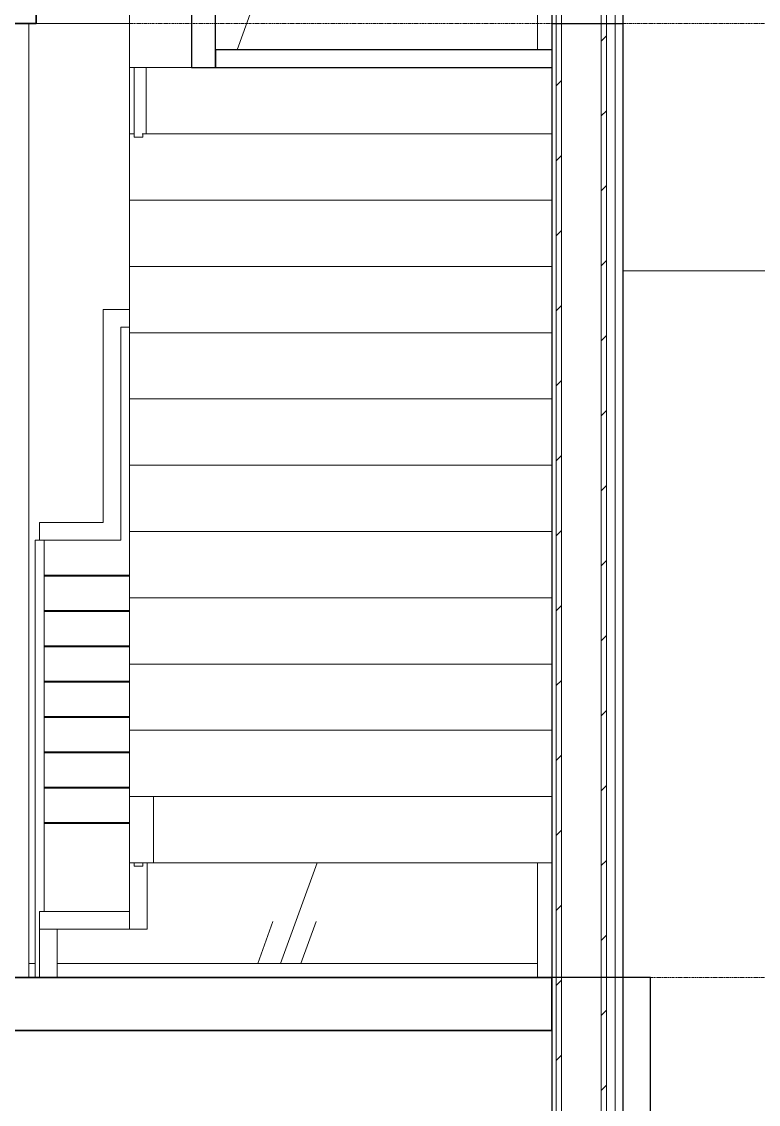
# Model space of a CAD drawing. Header units: millimetres. Extents: x -22400 to 100951, y -3625 to 17206.
# Drawn here: x 62006 to 64091, y -359 to 2705 of the extents above; entities that cross this region are included whole.
import ezdxf

# ---------------------------------------------------------------- set-up
doc = ezdxf.new("R2010")
doc.units = ezdxf.units.MM
doc.linetypes.add('Dash - Tight', pattern=[4.5, 3, -1.5])
doc.linetypes.add('Grid Line', pattern=[22.225, 12.7, -3.175, 3.175, -3.175])
for name, color, linetype, lineweight in [('A-FLOR', 192, 'Continuous', 9), ('A-FLOR-HRAL', 11, 'Continuous', 9), ('A-FLOR-LEVL', 51, 'Continuous', 9), ('A-GLAZ-CURT', 52, 'Continuous', 9), ('A-GLAZ-CWMG', 51, 'Continuous', 9), ('A-WALL', 113, 'Continuous', 9), ('A-WALL-PATT', 111, 'Continuous', 9), ('S-GRID', 1, 'Continuous', 9), ('S-STRS', 31, 'Continuous', 9)]:
    doc.layers.add(name, color=color, linetype=linetype, lineweight=lineweight)
pattern_1 = [(45, (53724.09, 1850), (-106.066, 106.066), [])]

# ---------------------------------------------------------------- blocks, each defined once
blk = doc.blocks.new('Rectangular Mullion - 64 x 128 rectangular-459666-Longitudinal Section')
at = {"layer": 'A-GLAZ-CWMG'}
for p, q in [((13021.9, 3000), (13021.9, 2625)), ((13021.9, 325), (13021.9, 0))]:
    blk.add_line(p, q, dxfattribs=at)
blk = doc.blocks.new('System Panel - Glazed-1073509-Longitudinal Section')
at = {"layer": 'A-GLAZ-CURT'}
h = blk.add_hatch(dxfattribs=at)
h.set_pattern_fill('FP_20', color=256, style=0, pattern_type=2)
h.set_pattern_definition([(70, (12309.9, 2010), (-973.9, 248.05), [800, -2500]), (70, (12301.9, 1810), (-973.9, 248.05), [1200, -2100]), (70, (12431.9, 2010), (-973.9, 248.05), [800, -2500])])
h.paths.add_polyline_path([(11581.9, 40), (11600.2, 40), (11600.2, 1237.5), (11612.7, 1237.5), (11612.7, 1287.5), (11792.6, 1287.5), (11792.6, 1890.8), (11867.2, 1890.8), (11866.1, 2700), (11581.9, 2700), (11581.9, 500.9)], flags=0)
h.paths.add_polyline_path([(11905.1, 40), (13021.9, 40), (13021.9, 325), (11917.2, 325), (11917.2, 137.5), (11662.7, 137.5), (11662.7, 40), (11880.1, 40)], flags=0)
h.paths.add_polyline_path([(11867.2, 187.5), (11867.2, 435.9), (11625.2, 435.9), (11625.2, 187.5)], flags=0)
h.paths.add_polyline_path([(11625.2, 439.1), (11867.2, 439.1), (11867.2, 535.9), (11625.2, 535.9), (11625.2, 500.9)], flags=0)
h.paths.add_polyline_path([(11625.2, 539.1), (11867.2, 539.1), (11867.2, 635.9), (11625.2, 635.9), (11625.2, 580)], flags=0)
h.paths.add_polyline_path([(11625.2, 639.1), (11867.2, 639.1), (11867.2, 735.9), (11625.2, 735.9), (11625.2, 659.2)], flags=0)
h.paths.add_polyline_path([(11625.2, 739.1), (11867.2, 739.1), (11867.2, 835.9), (11625.2, 835.9), (11625.2, 817.6)], flags=0)
h.paths.add_polyline_path([(11658.1, 839.1), (11867.2, 839.1), (11867.2, 935.9), (11625.2, 935.9), (11625.2, 839.1)], flags=0)
h.paths.add_polyline_path([(11796.7, 939.1), (11867.2, 939.1), (11867.2, 1035.9), (11625.2, 1035.9), (11625.2, 939.1), (11658.1, 939.1)], flags=0)
h.paths.add_polyline_path([(11867.2, 1039.1), (11867.2, 1135.9), (11625.2, 1135.9), (11625.2, 1039.1), (11796.7, 1039.1)], flags=0)
h.paths.add_polyline_path([(11658.1, 1139.1), (11867.2, 1139.1), (11866.1, 1840.8), (11842.6, 1840.8), (11842.6, 1237.5), (11625.2, 1237.5), (11625.2, 1139.1)], flags=0)
h.paths.add_polyline_path([(13021.9, 2625), (13021.9, 2980), (11917.6, 2980), (11917.6, 2812.5), (12110.7, 2812.5), (12110.7, 2625)], flags=0)
h.paths.add_polyline_path([(11867.2, 2812.5), (11867.6, 2812.5), (11867.2, 2876.6)], flags=0)
blk = doc.blocks.new('Rectangular Mullion - 64 x 128 rectangular-V32-Longitudinal Section')
at = {"layer": 'A-GLAZ-CWMG'}
for p, q in [((11581.9, 0), (11581.9, 40)), ((11600.2, 40), (11581.9, 40)), ((13021.9, 40), (11662.7, 40)), ((13021.9, 40), (13021.9, 0))]:
    blk.add_line(p, q, dxfattribs=at)
blk = doc.blocks.new('Rectangular Mullion - 64 x 128 rectangular-462995-Longitudinal Section')
at = {"layer": 'A-GLAZ-CWMG'}
for p, q in [((11541.9, 2700), (11541.9, 0)), ((11581.9, 0), (11581.9, 2700))]:
    blk.add_line(p, q, dxfattribs=at)
blk = doc.blocks.new('Railing - 25mm-669454-Longitudinal Section')
at = {"layer": 'A-FLOR-HRAL'}
for p, q in [((11880.1, 2812.5), (11880.1, 4050)), ((11905.1, 4050), (11905.1, 2812.5)), ((11880.1, 2378), (11880.1, 2575)), ((11880.1, 2378), (11905.1, 2378)), ((11905.1, 2387.5), (11905.1, 2378))]:
    blk.add_line(p, q, dxfattribs=at)
blk = doc.blocks.new('Railing - 25mm-669452-Longitudinal Section')
at = {"layer": 'A-FLOR-HRAL'}
for p, q in [((11880.1, 315.5), (11880.1, 325)), ((11880.1, 315.5), (11905.1, 315.5)), ((11905.1, 315.5), (11905.1, 325))]:
    blk.add_line(p, q, dxfattribs=at)
blk = doc.blocks.new('Railing - 25mm-V35-Longitudinal Section')
at = {"layer": 'A-FLOR-HRAL'}
for p, q in [((11600.2, 0), (11600.2, 1237.5)), ((11612.7, 1237.5), (11600.2, 1237.5)), ((11625.2, 187.5), (11625.2, 1237.5))]:
    blk.add_line(p, q, dxfattribs=at)
blk = doc.blocks.new('Railing - Railing-665712-Longitudinal Section')
at = {"layer": 'A-FLOR-HRAL'}
for p, q in [((11867.2, 1139.1), (11625.2, 1139.1)), ((11625.2, 1135.9), (11867.2, 1135.9)), ((11867.2, 1039.1), (11625.2, 1039.1)), ((11625.2, 1035.9), (11867.2, 1035.9)), ((11867.2, 939.1), (11625.2, 939.1)), ((11625.2, 935.9), (11867.2, 935.9)), ((11867.2, 839.1), (11625.2, 839.1)), ((11625.2, 835.9), (11867.2, 835.9)), ((11867.2, 739.1), (11625.2, 739.1)), ((11625.2, 735.9), (11867.2, 735.9)), ((11867.2, 639.1), (11625.2, 639.1)), ((11625.2, 635.9), (11867.2, 635.9)), ((11867.2, 539.1), (11625.2, 539.1)), ((11625.2, 535.9), (11867.2, 535.9)), ((11867.2, 439.1), (11625.2, 439.1)), ((11625.2, 435.9), (11867.2, 435.9))]:
    blk.add_line(p, q, dxfattribs=at)
for name in ['Railing - 25mm-669454-Longitudinal Section', 'Railing - 25mm-V35-Longitudinal Section', 'Railing - 25mm-669452-Longitudinal Section']:
    blk.add_blockref(name, (0, 0))
blk = doc.blocks.new('Top Rail Type - Top Rail_Internal_-665843-Longitudinal Section')
at = {"layer": 'A-FLOR-HRAL'}
for p, q in [((11602.9, 4050), (11602.9, 4100)), ((11792.6, 4100), (11602.9, 4100)), ((11917.6, 4100), (11792.6, 4100)), ((11917.6, 4100), (11917.6, 4050)), ((11602.9, 4050), (11792.6, 4050)), ((11792.6, 4050), (11917.6, 4050)), ((11867.6, 4050), (11867.6, 3951.1)), ((11917.6, 4050), (11917.6, 3654.6)), ((11867.6, 3948.9), (11867.6, 3851.1)), ((11867.6, 3848.9), (11867.6, 3751.1)), ((11867.6, 3748.9), (11867.6, 3654.6)), ((11880.1, 3654.6), (11867.6, 3654.6)), ((11867.6, 3654.6), (11867.6, 3651.1)), ((11867.6, 3648.9), (11867.6, 3551.1)), ((11917.6, 3654.6), (11905.1, 3654.6)), ((11917.6, 3654.6), (11917.6, 2812.5)), ((11867.6, 3548.9), (11867.6, 3451.1)), ((11867.6, 3448.9), (11867.6, 3351.8)), ((11867.6, 3348.9), (11867.6, 3251.1)), ((11867.6, 3248.9), (11867.6, 2812.5)), ((11792.6, 1890.8), (11792.6, 1287.5)), ((11866.1, 1890.8), (11792.6, 1890.8)), ((11842.6, 1840.8), (11842.6, 1237.5)), ((11866.1, 1840.8), (11842.6, 1840.8)), ((11612.7, 1237.5), (11612.7, 1287.5)), ((11792.6, 1287.5), (11612.7, 1287.5)), ((11842.6, 1237.5), (11612.7, 1237.5))]:
    blk.add_line(p, q, dxfattribs=at)

msp = doc.modelspace()

# ---------------------------------------------------------------- hatches: boundary and pattern name
at = {"layer": 'A-WALL-PATT'}
h = msp.add_hatch(dxfattribs=at)
h.set_pattern_fill('FP_15', color=256, style=0, pattern_type=2)
h.set_pattern_definition(pattern_1)
h.paths.add_polyline_path([(63534.1, 2700), (63534.1, 3000), (63519.1, 3000), (63519.1, 2700)], flags=0)
h.paths.add_polyline_path([(63519.1, 5700), (63534.1, 5700), (63534.1, 7178.4), (63519.1, 7178.4)], flags=0)
h = msp.add_hatch(dxfattribs=at)
h.set_pattern_fill('FP_15', color=256, style=0, pattern_type=2)
h.set_pattern_definition(pattern_1)
h.paths.add_polyline_path([(63661.1, 2700), (63661.1, 3000), (63646.1, 3000), (63646.1, 2700)], flags=0)
h.paths.add_polyline_path([(63646.1, 5700), (63661.1, 5700), (63661.1, 7178.4), (63646.1, 7178.4)], flags=0)
h = msp.add_hatch(dxfattribs=at)
h.set_pattern_fill('FP_16', color=256, style=0, pattern_type=2)
h.set_pattern_definition([(0, (53724.09, 1850), (812.8, 203.2), [33.528, -576.072, 33.528, -576.072, -3251.2]), (0, (53724.09, 1850), (812.8, 203.2), [-1219.2, 33.528, -1185.672, 33.528, -576.072, -1422.4]), (0, (53724.09, 1850), (812.8, 203.2), [-3048, 33.528, -372.872, 33.528, -982.472]), (120, (54028.89, 1951.6), (-582.3764, 602.3054), [33.528, -576.072, 33.528, -576.072, -3251.2]), (120, (54028.89, 1951.6), (-582.3764, 602.3054), [-1219.2, 33.528, -1185.672, 33.528, -576.072, -1422.4]), (120, (54028.89, 1951.6), (-582.3764, 602.3054), [-3048, 33.528, -372.872, 33.528, -982.472]), (240, (54130.49, 2358), (-230.4236, -805.5054), [33.528, -576.072, 33.528, -576.072, -3251.2]), (240, (54130.49, 2358), (-230.4236, -805.5054), [-1219.2, 33.528, -1185.672, 33.528, -576.072, -1422.4]), (240, (54130.49, 2358), (-230.4236, -805.5054), [-3048, 33.528, -372.872, 33.528, -982.472])])
h.paths.add_polyline_path([(63686.1, 2700), (63708.1, 2700), (63708.1, 3000), (63686.1, 3000)], flags=0)
h.paths.add_polyline_path([(63686.1, 5700), (63708.1, 5700), (63708.1, 7178.4), (63686.1, 7178.4)], flags=0)
h = msp.add_hatch(dxfattribs=at)
h.set_pattern_fill('FP_15', color=256, style=0, pattern_type=2)
h.set_pattern_definition(pattern_1)
h.paths.add_polyline_path([(63519.1, -1200), (63534.1, -1200), (63534.1, 2700), (63519.1, 2700), (63519.1, -766.2)], flags=0)
h = msp.add_hatch(dxfattribs=at)
h.set_pattern_fill('FP_15', color=256, style=0, pattern_type=2)
h.set_pattern_definition(pattern_1)
h.paths.add_polyline_path([(63646.1, -1200), (63661.1, -1200), (63661.1, 2700), (63646.1, 2700), (63646.1, -766.2)], flags=0)

# ---------------------------------------------------------------- linework, layer by layer
at = {"layer": 'A-FLOR', "lineweight": 35}
for p, q in [((62047.1, 2700), (62047.1, 3000)), ((57506.1, 2700), (62047.1, 2700)), ((63506.1, 0), (58728.3, 0)), ((63506.1, -150), (63506.1, 0)), ((45506.1, -150), (63506.1, -150))]:
    msp.add_line(p, q, dxfattribs=at)
at = {"layer": 'A-FLOR'}
msp.add_line((62311.4, 2700), (62047.1, 2700), dxfattribs=at)
at = {"layer": 'A-FLOR-LEVL', "linetype": 'Dash - Tight'}
for p, q in [((34698.1, 2700), (73522.4, 2700)), ((34698.1, 0), (76566.3, 0))]:
    msp.add_line(p, q, dxfattribs=at)
at = {"layer": 'A-WALL', "lineweight": 25}
for p, q in [((63506.1, 3000), (63506.1, -1200)), ((63708.1, -1200), (63708.1, 3000)), ((63506.1, 2700), (63708.1, 2700)), ((63786.1, 0), (63506.1, 0)), ((63786.1, -1500), (63786.1, 0)), ((63506.1, -150), (63506.1, -1500))]:
    msp.add_line(p, q, dxfattribs=at)
at = {"layer": 'A-WALL'}
for p, q in [((63519.1, 3000), (63519.1, -1200)), ((63534.1, 3000), (63534.1, -1200)), ((63646.1, 3000), (63646.1, -1200)), ((63661.1, 3000), (63661.1, -1200)), ((63686.1, 3000), (63686.1, -1200)), ((70969.9, 2000), (63708.1, 2000))]:
    msp.add_line(p, q, dxfattribs=at)
at = {"layer": 'S-GRID', "linetype": 'Grid Line'}
msp.add_line((63506.1, -304.8), (63506.1, 11605.8), dxfattribs=at)
at = {"layer": 'S-STRS'}
for p, q in [((62311.4, 2575), (62311.4, 2762.5)), ((62311.4, 2575), (62311.4, 2387.5)), ((62486.5, 2575), (62311.4, 2575)), ((62358.1, 2387.5), (62358.1, 2575)), ((62311.4, 2387.5), (62311.4, 2437.5)), ((62311.4, 2200), (62311.4, 2387.5)), ((62311.4, 2387.5), (62324.3, 2387.5)), ((62346.8, 2387.5), (62358.1, 2387.5)), ((63506.1, 2387.5), (62358.1, 2387.5)), ((62311.4, 2012.5), (62311.4, 2200)), ((63506.1, 2200), (62311.4, 2200)), ((62311.4, 1825), (62311.4, 2012.5)), ((63506.1, 2012.5), (62311.4, 2012.5)), ((62311.4, 1637.5), (62311.4, 1825)), ((63506.1, 1825), (62311.4, 1825)), ((62311.4, 1450), (62311.4, 1637.5)), ((63506.1, 1637.5), (62311.4, 1637.5)), ((62311.4, 1262.5), (62311.4, 1450)), ((63506.1, 1450), (62311.4, 1450)), ((62311.4, 1075), (62311.4, 1262.5)), ((63506.1, 1262.5), (62311.4, 1262.5)), ((62311.4, 887.5), (62311.4, 1075)), ((63506.1, 1075), (62311.4, 1075)), ((62311.4, 700), (62311.4, 887.5)), ((63506.1, 887.5), (62311.4, 887.5)), ((62311.4, 512.5), (62311.4, 700)), ((63506.1, 700), (62311.4, 700)), ((62311.4, 512.5), (62311.4, 325)), ((63506.1, 512.5), (62311.4, 512.5)), ((62379.6, 325), (62379.6, 512.5)), ((62311.4, 325), (62311.4, 375)), ((62311.4, 325), (62311.4, 137.5)), ((62311.4, 325), (62379.6, 325)), ((62361.4, 137.5), (62361.4, 325)), ((63506.1, 325), (62379.6, 325)), ((62056.9, 187.5), (62311.4, 187.5)), ((62056.9, 137.5), (62056.9, 187.5)), ((62311.4, 137.5), (62311.4, 187.5)), ((62311.4, 137.5), (62056.9, 137.5)), ((62056.9, 137.5), (62056.9, 0)), ((62106.9, 137.5), (62056.9, 137.5)), ((62106.9, 0), (62106.9, 137.5)), ((62311.4, 137.5), (62361.4, 137.5))]:
    msp.add_line(p, q, dxfattribs=at)
at = {"layer": 'S-STRS', "lineweight": 25}
for p, q in [((62486.5, 2762.5), (62486.5, 2575)), ((62554.9, 2575), (62554.9, 2762.5)), ((63507, 2625), (62554.9, 2625)), ((62554.9, 2625), (62554.9, 2575)), ((63507, 2575), (63507, 2625)), ((62486.5, 2575), (62554.9, 2575)), ((62554.9, 2575), (63507, 2575))]:
    msp.add_line(p, q, dxfattribs=at)

# ---------------------------------------------------------------- block references
at = {"layer": 'A-FLOR-HRAL'}
for name in ['Top Rail Type - Top Rail_Internal_-665843-Longitudinal Section', 'Railing - Railing-665712-Longitudinal Section']:
    msp.add_blockref(name, (50444.2, 0), dxfattribs=at)
at = {"layer": 'A-GLAZ-CURT'}
msp.add_blockref('System Panel - Glazed-1073509-Longitudinal Section', (50444.2, 0), dxfattribs=at)
at = {"layer": 'A-GLAZ-CWMG'}
for name in ['Rectangular Mullion - 64 x 128 rectangular-459666-Longitudinal Section', 'Rectangular Mullion - 64 x 128 rectangular-462995-Longitudinal Section', 'Rectangular Mullion - 64 x 128 rectangular-V32-Longitudinal Section']:
    msp.add_blockref(name, (50444.2, 0), dxfattribs=at)

doc.saveas('drawing.dxf')
